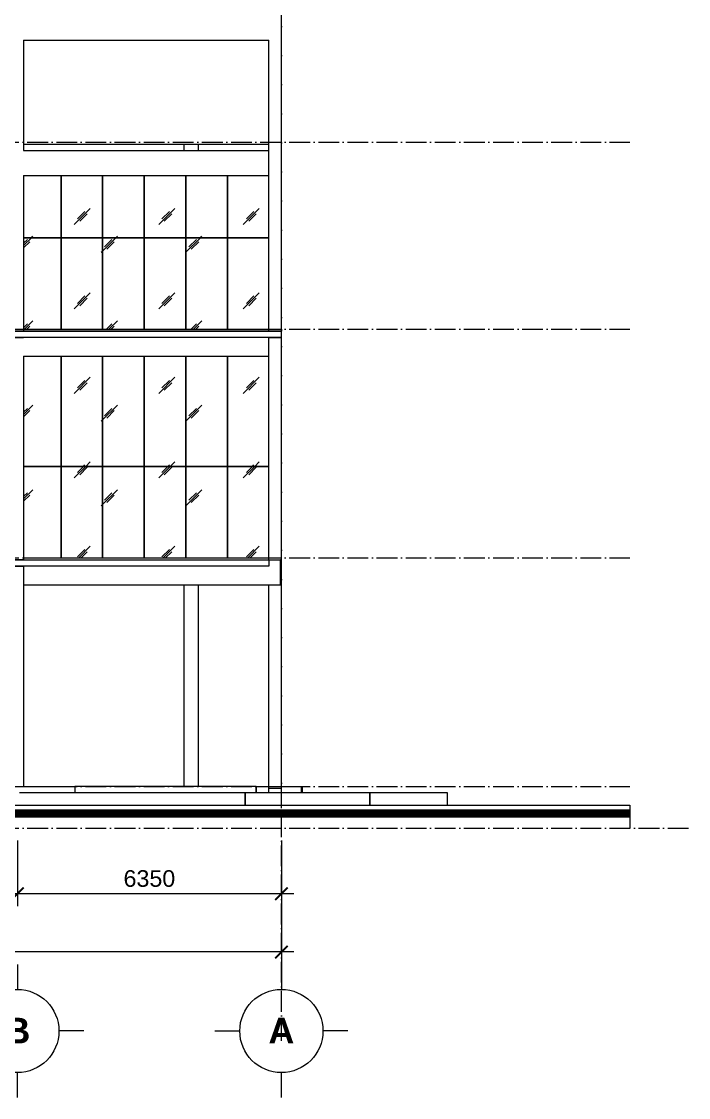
# Model space of a CAD drawing. Header units: millimetres. Extents: x -8482 to 130249, y -7482 to 93550.
# Drawn here: x 114211 to 130249, y -7482 to 18400 of the extents above; entities that cross this region are included whole.
import ezdxf

# ---------------------------------------------------------------- set-up
doc = ezdxf.new("R2010")
doc.units = ezdxf.units.MM
doc.linetypes.add('Grid Line', pattern=[14, 10, -2, 0, -2])
for name, color, linetype, lineweight in [('DIM', 1, 'Continuous', 5), ('KH', 6, 'Continuous', 5), ('KINH', 152, 'Continuous', 5), ('NET CAT', 3, 'Continuous', 5), ('NET CATConcrete', 3, 'Continuous', 5), ('NET-THAY', 2, 'Continuous', 9), ('TRUC', 225, 'Continuous', 5)]:
    doc.layers.add(name, color=color, linetype=linetype, lineweight=lineweight)
doc.styles.add('Arial_B', font='arialbd_1.ttf', dxfattribs={"height": 619.047619})
doc.styles.add('TA1', font='arial_1.ttf')
doc.dimstyles.new('D_200_KTx2', dxfattribs={"dimtxt": 400, "dimasz": 300, "dimexe": 300, "dimexo": 300, "dimgap": 160, "dimtad": 1, "dimdec": 0, "dimzin": 9, "dimtxsty": 'TA1', "dimblk": 'ARCHTICK', "dimcen": 1, "dimdle": 300, "dimclrd": 256, "dimclre": 256, "dimclrt": 7, "dimadec": 0, "dimazin": 0, "dimtfac": 1, "dimtdec": 0, "dimtix": 1, "dimtmove": 1, "dimatfit": 3, "dimldrblk": 'ARCHTICK', "dimfxl": 0, "dimtolj": 1, "dimtzin": 0, "dimlwd": -1, "dimlwe": -1, "dimarcsym": 0})
pattern_1 = [(45, (-16471.1, 1401.6), (0, 2032), [253.6, -2620.09]), (45, (-16526.3, 1456.7), (0, 2032), [253.6, -2620.09]), (45, (-16602.2, 1325.7), (0, 2032), [546.2, -2327.48]), (45, (-17852.9, 2763), (0, 2032), [253.6, -2620.09]), (45, (-17908, 2818.2), (0, 2032), [253.6, -2620.09]), (45, (-17983.9, 2687.1), (0, 2032), [546.2, -2327.48])]

# ---------------------------------------------------------------- blocks, each defined once
blk = doc.blocks.new('System Panel - Glazed-394770-MẶT ĐỨNG TRỤC Q-A')
at = {"layer": 'KINH'}
h = blk.add_hatch(dxfattribs=at)
h.set_pattern_fill('FP_17', color=256, style=0, pattern_type=2)
h.set_pattern_definition(pattern_1)
h.paths.add_polyline_path([(-300, 5500), (-300, 7700), (-1300, 7700), (-1300, 5500)], flags=0)
at = {"layer": 'KINH', "color": 10}
for p, q in [((-300, 7700), (-1300, 7700)), ((-1300, 7700), (-1300, 5500))]:
    blk.add_line(p, q, dxfattribs=at)
blk = doc.blocks.new('System Panel - Glazed-V314-MẶT ĐỨNG TRỤC Q-A')
at = {"layer": 'KINH'}
h = blk.add_hatch(dxfattribs=at)
h.set_pattern_fill('FP_17', color=256, style=0, pattern_type=2)
h.set_pattern_definition(pattern_1)
h.paths.add_polyline_path([(-2300, 5500), (-1300, 5500), (-1300, 7700), (-2300, 7700)], flags=0)
at = {"layer": 'KINH', "color": 10}
for p, q in [((-1300, 7700), (-2300, 7700)), ((-2300, 7700), (-2300, 5500)), ((-1300, 5500), (-1300, 7700))]:
    blk.add_line(p, q, dxfattribs=at)
blk = doc.blocks.new('System Panel - Glazed-V315-MẶT ĐỨNG TRỤC Q-A')
at = {"layer": 'KINH'}
h = blk.add_hatch(dxfattribs=at)
h.set_pattern_fill('FP_17', color=256, style=0, pattern_type=2)
h.set_pattern_definition(pattern_1)
h.paths.add_polyline_path([(-2300, 5500), (-2300, 7700), (-3300, 7700), (-3300, 5500)], flags=0)
at = {"layer": 'KINH', "color": 10}
for p, q in [((-2300, 7700), (-3300, 7700)), ((-3300, 7700), (-3300, 5500)), ((-2300, 5500), (-2300, 7700))]:
    blk.add_line(p, q, dxfattribs=at)
blk = doc.blocks.new('System Panel - Glazed-V316-MẶT ĐỨNG TRỤC Q-A')
at = {"layer": 'KINH'}
h = blk.add_hatch(dxfattribs=at)
h.set_pattern_fill('FP_17', color=256, style=0, pattern_type=2)
h.set_pattern_definition(pattern_1)
h.paths.add_polyline_path([(-3300, 5500), (-3300, 7700), (-4300, 7700), (-4300, 5500)], flags=0)
at = {"layer": 'KINH', "color": 10}
for p, q in [((-3300, 7700), (-4300, 7700)), ((-4300, 7700), (-4300, 5500)), ((-3300, 5500), (-3300, 7700))]:
    blk.add_line(p, q, dxfattribs=at)
blk = doc.blocks.new('System Panel - Glazed-V317-MẶT ĐỨNG TRỤC Q-A')
at = {"layer": 'KINH'}
h = blk.add_hatch(dxfattribs=at)
h.set_pattern_fill('FP_17', color=256, style=0, pattern_type=2)
h.set_pattern_definition(pattern_1)
h.paths.add_polyline_path([(-4300, 5500), (-4300, 7700), (-5300, 7700), (-5300, 5500)], flags=0)
at = {"layer": 'KINH', "color": 10}
for p, q in [((-4300, 7700), (-5300, 7700)), ((-5300, 7700), (-5300, 5500)), ((-4300, 5500), (-4300, 7700))]:
    blk.add_line(p, q, dxfattribs=at)
blk = doc.blocks.new('System Panel - Glazed-616473-MẶT ĐỨNG TRỤC Q-A')
at = {"layer": 'KINH'}
h = blk.add_hatch(dxfattribs=at)
h.set_pattern_fill('FP_17', color=256, style=0, pattern_type=2)
h.set_pattern_definition(pattern_1)
h.paths.add_polyline_path([(-5300, 5500), (-5300, 7700), (-6200, 7700), (-6200, 5500), (-6052, 5500)], flags=0)
at = {"layer": 'KINH', "color": 10}
for p, q in [((-5300, 7700), (-6200, 7700)), ((-5300, 5500), (-5300, 7700))]:
    blk.add_line(p, q, dxfattribs=at)
blk = doc.blocks.new('System Panel - Glazed-V325-MẶT ĐỨNG TRỤC Q-A')
at = {"layer": 'KINH'}
h = blk.add_hatch(dxfattribs=at)
h.set_pattern_fill('FP_17', color=256, style=0, pattern_type=2)
h.set_pattern_definition(pattern_1)
h.paths.add_polyline_path([(-300, 7700), (-300, 10350), (-1300, 10350), (-1300, 7700)], flags=0)
at = {"layer": 'KINH', "color": 10}
for p, q in [((-1300, 10350), (-1300, 7700)), ((-1300, 7700), (-300, 7700))]:
    blk.add_line(p, q, dxfattribs=at)
blk = doc.blocks.new('System Panel - Glazed-V326-MẶT ĐỨNG TRỤC Q-A')
at = {"layer": 'KINH'}
h = blk.add_hatch(dxfattribs=at)
h.set_pattern_fill('FP_17', color=256, style=0, pattern_type=2)
h.set_pattern_definition(pattern_1)
h.paths.add_polyline_path([(-1300, 7700), (-1300, 10350), (-2300, 10350), (-2300, 7700), (-1800, 7700)], flags=0)
at = {"layer": 'KINH', "color": 10}
for p, q in [((-2300, 10350), (-2300, 7700)), ((-1300, 7700), (-1300, 10350)), ((-2300, 7700), (-1300, 7700))]:
    blk.add_line(p, q, dxfattribs=at)
blk = doc.blocks.new('System Panel - Glazed-V327-MẶT ĐỨNG TRỤC Q-A')
at = {"layer": 'KINH'}
h = blk.add_hatch(dxfattribs=at)
h.set_pattern_fill('FP_17', color=256, style=0, pattern_type=2)
h.set_pattern_definition(pattern_1)
h.paths.add_polyline_path([(-2300, 7700), (-2300, 10350), (-3300, 10350), (-3300, 7700)], flags=0)
at = {"layer": 'KINH', "color": 10}
for p, q in [((-3300, 10350), (-3300, 7700)), ((-2300, 7700), (-2300, 10350)), ((-3300, 7700), (-2300, 7700))]:
    blk.add_line(p, q, dxfattribs=at)
blk = doc.blocks.new('System Panel - Glazed-V328-MẶT ĐỨNG TRỤC Q-A')
at = {"layer": 'KINH'}
h = blk.add_hatch(dxfattribs=at)
h.set_pattern_fill('FP_17', color=256, style=0, pattern_type=2)
h.set_pattern_definition(pattern_1)
h.paths.add_polyline_path([(-3300, 7700), (-3300, 10350), (-4300, 10350), (-4300, 7700)], flags=0)
at = {"layer": 'KINH', "color": 10}
for p, q in [((-4300, 10350), (-4300, 7700)), ((-3300, 7700), (-3300, 10350)), ((-4300, 7700), (-3300, 7700))]:
    blk.add_line(p, q, dxfattribs=at)
blk = doc.blocks.new('System Panel - Glazed-V329-MẶT ĐỨNG TRỤC Q-A')
at = {"layer": 'KINH'}
h = blk.add_hatch(dxfattribs=at)
h.set_pattern_fill('FP_17', color=256, style=0, pattern_type=2)
h.set_pattern_definition(pattern_1)
h.paths.add_polyline_path([(-4300, 7700), (-4300, 10350), (-5300, 10350), (-5300, 7700)], flags=0)
at = {"layer": 'KINH', "color": 10}
for p, q in [((-5300, 10350), (-5300, 7700)), ((-4300, 7700), (-4300, 10350)), ((-5300, 7700), (-4300, 7700))]:
    blk.add_line(p, q, dxfattribs=at)
blk = doc.blocks.new('System Panel - Glazed-587543-MẶT ĐỨNG TRỤC Q-A')
at = {"layer": 'KINH'}
h = blk.add_hatch(dxfattribs=at)
h.set_pattern_fill('FP_17', color=256, style=0, pattern_type=2)
h.set_pattern_definition(pattern_1)
h.paths.add_polyline_path([(-6052, 7700), (-5300, 7700), (-5300, 10350), (-6200, 10350), (-6200, 7700)], flags=0)
at = {"layer": 'KINH', "color": 10}
for p, q in [((-5300, 7700), (-5300, 10350)), ((-6200, 7700), (-5300, 7700))]:
    blk.add_line(p, q, dxfattribs=at)
blk = doc.blocks.new('System Panel - Glazed-V351-MẶT ĐỨNG TRỤC Q-A')
at = {"layer": 'KINH'}
h = blk.add_hatch(dxfattribs=at)
h.set_pattern_fill('FP_17', color=256, style=0, pattern_type=2)
h.set_pattern_definition(pattern_1)
h.paths.add_polyline_path([(-300, 11000), (-300, 13200), (-1300, 13200), (-1300, 11000)], flags=0)
at = {"layer": 'KINH', "color": 10}
for p, q in [((-300, 13200), (-1300, 13200)), ((-1300, 13200), (-1300, 11000)), ((-300, 11000), (-300, 13200))]:
    blk.add_line(p, q, dxfattribs=at)
blk = doc.blocks.new('System Panel - Glazed-V352-MẶT ĐỨNG TRỤC Q-A')
at = {"layer": 'KINH'}
h = blk.add_hatch(dxfattribs=at)
h.set_pattern_fill('FP_17', color=256, style=0, pattern_type=2)
h.set_pattern_definition(pattern_1)
h.paths.add_polyline_path([(-1300, 11000), (-1300, 13200), (-2300, 13200), (-2300, 11000), (-1800, 11000)], flags=0)
at = {"layer": 'KINH', "color": 10}
for p, q in [((-1300, 13200), (-2300, 13200)), ((-2300, 13200), (-2300, 11000)), ((-1300, 11000), (-1300, 13200))]:
    blk.add_line(p, q, dxfattribs=at)
blk = doc.blocks.new('System Panel - Glazed-V353-MẶT ĐỨNG TRỤC Q-A')
at = {"layer": 'KINH'}
h = blk.add_hatch(dxfattribs=at)
h.set_pattern_fill('FP_17', color=256, style=0, pattern_type=2)
h.set_pattern_definition(pattern_1)
h.paths.add_polyline_path([(-2300, 11000), (-2300, 13200), (-3300, 13200), (-3300, 11000)], flags=0)
at = {"layer": 'KINH', "color": 10}
for p, q in [((-2300, 13200), (-3300, 13200)), ((-3300, 13200), (-3300, 11000)), ((-2300, 11000), (-2300, 13200))]:
    blk.add_line(p, q, dxfattribs=at)
blk = doc.blocks.new('System Panel - Glazed-V354-MẶT ĐỨNG TRỤC Q-A')
at = {"layer": 'KINH'}
h = blk.add_hatch(dxfattribs=at)
h.set_pattern_fill('FP_17', color=256, style=0, pattern_type=2)
h.set_pattern_definition(pattern_1)
h.paths.add_polyline_path([(-3300, 11000), (-3300, 13200), (-4300, 13200), (-4300, 11000)], flags=0)
at = {"layer": 'KINH', "color": 10}
for p, q in [((-3300, 13200), (-4300, 13200)), ((-4300, 13200), (-4300, 11000)), ((-3300, 11000), (-3300, 13200))]:
    blk.add_line(p, q, dxfattribs=at)
blk = doc.blocks.new('System Panel - Glazed-V355-MẶT ĐỨNG TRỤC Q-A')
at = {"layer": 'KINH'}
h = blk.add_hatch(dxfattribs=at)
h.set_pattern_fill('FP_17', color=256, style=0, pattern_type=2)
h.set_pattern_definition(pattern_1)
h.paths.add_polyline_path([(-4300, 11000), (-4300, 13200), (-5300, 13200), (-5300, 11000)], flags=0)
at = {"layer": 'KINH', "color": 10}
for p, q in [((-4300, 13200), (-5300, 13200)), ((-5300, 13200), (-5300, 11000)), ((-4300, 11000), (-4300, 13200))]:
    blk.add_line(p, q, dxfattribs=at)
blk = doc.blocks.new('System Panel - Glazed-624007-MẶT ĐỨNG TRỤC Q-A')
at = {"layer": 'KINH'}
h = blk.add_hatch(dxfattribs=at)
h.set_pattern_fill('FP_17', color=256, style=0, pattern_type=2)
h.set_pattern_definition(pattern_1)
h.paths.add_polyline_path([(-6200, 11000), (-5300, 11000), (-5300, 13200), (-6200, 13200), (-6200, 11330)], flags=0)
at = {"layer": 'KINH', "color": 10}
for p, q in [((-5300, 13200), (-6200, 13200)), ((-5300, 11000), (-5300, 13200))]:
    blk.add_line(p, q, dxfattribs=at)
blk = doc.blocks.new('System Panel - Glazed-V363-MẶT ĐỨNG TRỤC Q-A')
at = {"layer": 'KINH'}
h = blk.add_hatch(dxfattribs=at)
h.set_pattern_fill('FP_17', color=256, style=0, pattern_type=2)
h.set_pattern_definition(pattern_1)
h.paths.add_polyline_path([(-300, 13200), (-300, 14700), (-1300, 14700), (-1300, 13200)], flags=0)
at = {"layer": 'KINH', "color": 10}
for p, q in [((-1300, 14700), (-1300, 13200)), ((-300, 13200), (-300, 14700)), ((-1300, 13200), (-300, 13200))]:
    blk.add_line(p, q, dxfattribs=at)
blk = doc.blocks.new('System Panel - Glazed-V364-MẶT ĐỨNG TRỤC Q-A')
at = {"layer": 'KINH'}
h = blk.add_hatch(dxfattribs=at)
h.set_pattern_fill('FP_17', color=256, style=0, pattern_type=2)
h.set_pattern_definition(pattern_1)
h.paths.add_polyline_path([(-1300, 13200), (-1300, 14700), (-2300, 14700), (-2300, 13200), (-1800, 13200)], flags=0)
at = {"layer": 'KINH', "color": 10}
for p, q in [((-2300, 14700), (-2300, 13200)), ((-1300, 13200), (-1300, 14700)), ((-2300, 13200), (-1300, 13200))]:
    blk.add_line(p, q, dxfattribs=at)
blk = doc.blocks.new('System Panel - Glazed-V365-MẶT ĐỨNG TRỤC Q-A')
at = {"layer": 'KINH'}
h = blk.add_hatch(dxfattribs=at)
h.set_pattern_fill('FP_17', color=256, style=0, pattern_type=2)
h.set_pattern_definition(pattern_1)
h.paths.add_polyline_path([(-2300, 13200), (-2300, 14700), (-3300, 14700), (-3300, 13200)], flags=0)
at = {"layer": 'KINH', "color": 10}
for p, q in [((-3300, 14700), (-3300, 13200)), ((-2300, 13200), (-2300, 14700)), ((-3300, 13200), (-2300, 13200))]:
    blk.add_line(p, q, dxfattribs=at)
blk = doc.blocks.new('System Panel - Glazed-V366-MẶT ĐỨNG TRỤC Q-A')
at = {"layer": 'KINH'}
h = blk.add_hatch(dxfattribs=at)
h.set_pattern_fill('FP_17', color=256, style=0, pattern_type=2)
h.set_pattern_definition(pattern_1)
h.paths.add_polyline_path([(-3300, 13200), (-3300, 14700), (-4300, 14700), (-4300, 13200)], flags=0)
at = {"layer": 'KINH', "color": 10}
for p, q in [((-4300, 14700), (-4300, 13200)), ((-3300, 13200), (-3300, 14700)), ((-4300, 13200), (-3300, 13200))]:
    blk.add_line(p, q, dxfattribs=at)
blk = doc.blocks.new('System Panel - Glazed-V367-MẶT ĐỨNG TRỤC Q-A')
at = {"layer": 'KINH'}
h = blk.add_hatch(dxfattribs=at)
h.set_pattern_fill('FP_17', color=256, style=0, pattern_type=2)
h.set_pattern_definition(pattern_1)
h.paths.add_polyline_path([(-4300, 13200), (-4300, 14700), (-5300, 14700), (-5300, 13200)], flags=0)
at = {"layer": 'KINH', "color": 10}
for p, q in [((-5300, 14700), (-5300, 13200)), ((-4300, 13200), (-4300, 14700)), ((-5300, 13200), (-4300, 13200))]:
    blk.add_line(p, q, dxfattribs=at)
blk = doc.blocks.new('System Panel - Glazed-624008-MẶT ĐỨNG TRỤC Q-A')
at = {"layer": 'KINH'}
h = blk.add_hatch(dxfattribs=at)
h.set_pattern_fill('FP_17', color=256, style=0, pattern_type=2)
h.set_pattern_definition(pattern_1)
h.paths.add_polyline_path([(-5300, 13200), (-5300, 14700), (-6200, 14700), (-6200, 13200), (-5450, 13200)], flags=0)
at = {"layer": 'KINH', "color": 10}
for p, q in [((-5300, 13200), (-5300, 14700)), ((-6200, 13200), (-5300, 13200))]:
    blk.add_line(p, q, dxfattribs=at)
blk = doc.blocks.new('ALC1807-ASCENT PLAZA-TANG 1_2_rvt-2-MẶT ĐỨNG TRỤC Q-A')
at = {"layer": 'NET-THAY', "lineweight": 15}
for p, q in [((-6200, 15450), (-300, 15450)), ((-7958, 0), (-4966, 0)), ((-606, 0), (-4966, 0)), ((-4966, 0), (-4966, -150)), ((-606, 0), (-299, 0)), ((-606, 0), (-606, -150)), ((-606, -150), (-606, 0)), ((1, 0), (482, 0)), ((482, 0), (498, 0)), ((482, 0), (482, -150)), ((482, -150), (482, 0)), ((498, -150), (498, 0)), ((498, 0), (498, -150)), ((-875, -150), (-6299, -150)), ((-875, -450), (-875, -150)), ((2127, -150), (-875, -150)), ((-875, -150), (-875, -450)), ((2127, -450), (2127, -150)), ((3994, -150), (2127, -150)), ((2127, -150), (2127, -450)), ((3994, -450), (3994, -150))]:
    blk.add_line(p, q, dxfattribs=at)
at = {"layer": 'NET-THAY'}
for p, q in [((-11600, 11000), (0, 11000)), ((0, 10950), (-11600, 10950)), ((0, 11000), (0, 10950)), ((-6200, 5500), (-300, 5500)), ((-51618, -450), (8382, -450)), ((8382, -450), (8382, -1000))]:
    blk.add_line(p, q, dxfattribs=at)
at = {"lineweight": 9}
for name in ['System Panel - Glazed-624008-MẶT ĐỨNG TRỤC Q-A', 'System Panel - Glazed-V367-MẶT ĐỨNG TRỤC Q-A', 'System Panel - Glazed-V366-MẶT ĐỨNG TRỤC Q-A', 'System Panel - Glazed-V365-MẶT ĐỨNG TRỤC Q-A', 'System Panel - Glazed-V364-MẶT ĐỨNG TRỤC Q-A', 'System Panel - Glazed-V363-MẶT ĐỨNG TRỤC Q-A', 'System Panel - Glazed-624007-MẶT ĐỨNG TRỤC Q-A', 'System Panel - Glazed-V355-MẶT ĐỨNG TRỤC Q-A', 'System Panel - Glazed-V354-MẶT ĐỨNG TRỤC Q-A', 'System Panel - Glazed-V353-MẶT ĐỨNG TRỤC Q-A', 'System Panel - Glazed-V352-MẶT ĐỨNG TRỤC Q-A', 'System Panel - Glazed-V351-MẶT ĐỨNG TRỤC Q-A', 'System Panel - Glazed-587543-MẶT ĐỨNG TRỤC Q-A', 'System Panel - Glazed-V329-MẶT ĐỨNG TRỤC Q-A', 'System Panel - Glazed-V328-MẶT ĐỨNG TRỤC Q-A', 'System Panel - Glazed-V327-MẶT ĐỨNG TRỤC Q-A', 'System Panel - Glazed-V326-MẶT ĐỨNG TRỤC Q-A', 'System Panel - Glazed-V325-MẶT ĐỨNG TRỤC Q-A', 'System Panel - Glazed-616473-MẶT ĐỨNG TRỤC Q-A', 'System Panel - Glazed-V317-MẶT ĐỨNG TRỤC Q-A', 'System Panel - Glazed-V316-MẶT ĐỨNG TRỤC Q-A', 'System Panel - Glazed-V315-MẶT ĐỨNG TRỤC Q-A', 'System Panel - Glazed-V314-MẶT ĐỨNG TRỤC Q-A', 'System Panel - Glazed-394770-MẶT ĐỨNG TRỤC Q-A']:
    blk.add_blockref(name, (0, 0), dxfattribs=at)
blk = doc.blocks.new('Grid - FamilyAL-KH TRUC-1020318-MẶT ĐỨNG TRỤC Q-A')
at = {"layer": 'KH'}
for p, q in [((0, -6320), (0, -6920)), ((-1600, -7920), (-1000, -7920)), ((1600, -7920), (1000, -7920)), ((0, -9520), (0, -8920))]:
    blk.add_line(p, q, dxfattribs=at)
blk.add_circle((0, -7920), 1000, dxfattribs=at)
blk = doc.blocks.new('_ARCHTICK')
at = {"color": 0, "linetype": 'ByBlock', "const_width": 0.15}
blk.add_lwpolyline([(-0.5, -0.5), (0.5, 0.5)], dxfattribs=at)
blk = doc.blocks.new('DIMBLOCK42-MẶT ĐỨNG TRỤC Q-A')
at = {"layer": 'Defpoints', "color": 0, "transparency": 16777216}
for p in [(114111, -1000), (120461, -1000), (114111, -2582)]:
    blk.add_point(p, dxfattribs=at)
at = {"layer": 'DIM', "transparency": 16777216}
for p, q in [((114111, -1300), (114111, -2882)), ((120461, -1300), (120461, -2882)), ((120761, -2582), (113811, -2582))]:
    blk.add_line(p, q, dxfattribs=at)
at = {"layer": 'DIM', "transparency": 16777216, "xscale": 300, "yscale": 300, "zscale": 300, "rotation": 180}
blk.add_blockref('_ARCHTICK', (114111, -2582), dxfattribs=at)
at = {"layer": 'DIM', "transparency": 16777216, "xscale": 300, "yscale": 300, "zscale": 300}
blk.add_blockref('_ARCHTICK', (120461, -2582), dxfattribs=at)
at = {"layer": 'DIM', "color": 7, "transparency": 16777216, "insert": (117286, -2217), "char_height": 400, "attachment_point": 5, "style": 'TA1'}
blk.add_mtext('\\A1;6350', dxfattribs=at)
blk = doc.blocks.new('DIMBLOCK43-MẶT ĐỨNG TRỤC Q-A')
at = {"layer": 'Defpoints', "color": 0, "transparency": 16777216}
for p in [(112011, -1000), (114111, -1000), (112011, -2582)]:
    blk.add_point(p, dxfattribs=at)
at = {"layer": 'DIM', "transparency": 16777216}
for p, q in [((112011, -1300), (112011, -2882)), ((114111, -1300), (114111, -2882)), ((114411, -2582), (111711, -2582))]:
    blk.add_line(p, q, dxfattribs=at)
at = {"layer": 'DIM', "transparency": 16777216, "xscale": 300, "yscale": 300, "zscale": 300, "rotation": 180}
blk.add_blockref('_ARCHTICK', (112011, -2582), dxfattribs=at)
at = {"layer": 'DIM', "transparency": 16777216, "xscale": 300, "yscale": 300, "zscale": 300}
blk.add_blockref('_ARCHTICK', (114111, -2582), dxfattribs=at)
at = {"layer": 'DIM', "color": 7, "transparency": 16777216, "insert": (113061, -2217), "char_height": 400, "attachment_point": 5, "style": 'TA1'}
blk.add_mtext('\\A1;2100', dxfattribs=at)
blk = doc.blocks.new('DIMBLOCK55-MẶT ĐỨNG TRỤC Q-A')
at = {"layer": 'Defpoints', "color": 0, "transparency": 16777216}
for p in [(77861, -1000), (120461, -1000), (77861, -3982)]:
    blk.add_point(p, dxfattribs=at)
at = {"layer": 'DIM', "transparency": 16777216}
for p, q in [((77861, -1300), (77861, -4282)), ((120461, -1300), (120461, -4282)), ((120761, -3982), (77561, -3982))]:
    blk.add_line(p, q, dxfattribs=at)
at = {"layer": 'DIM', "transparency": 16777216, "xscale": 300, "yscale": 300, "zscale": 300, "rotation": 180}
blk.add_blockref('_ARCHTICK', (77861, -3982), dxfattribs=at)
at = {"layer": 'DIM', "transparency": 16777216, "xscale": 300, "yscale": 300, "zscale": 300}
blk.add_blockref('_ARCHTICK', (120461, -3982), dxfattribs=at)
at = {"layer": 'DIM', "color": 7, "transparency": 16777216, "insert": (99161, -3617), "char_height": 400, "attachment_point": 5, "style": 'TA1'}
blk.add_mtext('\\A1;42600', dxfattribs=at)

msp = doc.modelspace()

# ---------------------------------------------------------------- linework, layer by layer
at = {"layer": 'NET CAT'}
for p, q in [((120460.6, 10950), (120460.6, 18400)), ((114260.6, 17950), (114260.6, 15300)), ((120160.6, 10950), (120160.6, 17950)), ((118110.6, 15450), (118110.6, 15300)), ((118460.6, 15450), (118460.6, 15300)), ((114260.6, 14700), (114260.6, 10950)), ((113960.6, 10950), (114260.6, 10950)), ((120160.6, 10950), (120460.6, 10950)), ((113960.6, 10800), (114260.6, 10800)), ((120160.6, 5450), (120160.6, 10800)), ((120160.6, 10800), (120460.6, 10800)), ((120460.6, 5450), (120460.6, 10800)), ((114260.6, 10350), (114260.6, 5450)), ((114260.6, 5450), (113960.6, 5450)), ((120460.6, 5450), (120439.1, 5450)), ((113960.6, 5300), (114260.6, 5300)), ((114260.6, 5300), (114260.6, 0)), ((120439.1, 5300), (120460.6, 5300)), ((120460.6, -50), (120460.6, 5300)), ((118110.6, 4850), (118110.6, 0)), ((118460.6, 4850), (118460.6, 0)), ((120160.6, -50), (120160.6, 4850)), ((120460.6, -50), (120160.6, -50)), ((120160.6, -150), (120160.6, -50)), ((120460.6, -50), (120160.6, -50)), ((120460.6, -150), (120460.6, -50))]:
    msp.add_line(p, q, dxfattribs=at)
msp.add_lwpolyline([(68842.1, -450), (128842.1, -450)], dxfattribs=at)
at = {"layer": 'NET CAT', "const_width": 200}
msp.add_lwpolyline([(68842.1, -650), (128842.1, -650)], dxfattribs=at)
at = {"layer": 'NET CATConcrete'}
for p, q in [((114260.6, 17950), (120160.6, 17950)), ((114260.6, 15300), (120160.6, 15300)), ((120160.6, 14700), (120160.6, 15300)), ((114260.6, 14700), (120160.6, 14700)), ((120160.6, 10800), (114260.6, 10800)), ((120160.6, 10350), (120160.6, 10800)), ((114260.6, 10350), (120160.6, 10350)), ((120160.6, 5450), (120160.6, 5300)), ((120160.6, 5450), (120439.1, 5450)), ((120439.1, 5450), (120440.5, 5450)), ((120439.1, 4850), (120439.1, 5450)), ((120440.5, 5450), (120440.5, 4850)), ((114260.6, 4850), (120160.6, 4850)), ((120160.6, 4850), (120439.1, 4850)), ((120440.5, 4850), (120439.1, 4850))]:
    msp.add_line(p, q, dxfattribs=at)
at = {"layer": 'NET-THAY'}
for p, q in [((108860.6, 10950), (120460.6, 10950)), ((120460.6, 10800), (120460.6, 10950)), ((120460.6, 10800), (99435.6, 10800)), ((108860.6, 5450), (120160.6, 5450)), ((120440.5, 5450), (120460.6, 5450)), ((120460.6, 5300), (120460.6, 5450)), ((120160.6, 5300), (108860.6, 5300)), ((120460.6, 5300), (120439.1, 5300))]:
    msp.add_line(p, q, dxfattribs=at)
at = {"layer": 'TRUC', "linetype": 'Grid Line', "ltscale": 50}
for p, q in [((120460.6, -6119.7), (120460.6, 93540.4)), ((68842.1, 15500), (128842.1, 15500)), ((68842.1, 11000), (128842.1, 11000)), ((68842.1, 5500), (128842.1, 5500)), ((68842.1, 0), (128842.1, 0)), ((68842.1, -1000), (130249.5, -1000))]:
    msp.add_line(p, q, dxfattribs=at)

# ---------------------------------------------------------------- block references
at = {"color": 130, "lineweight": 5}
msp.add_blockref('ALC1807-ASCENT PLAZA-TANG 1_2_rvt-2-MẶT ĐỨNG TRỤC Q-A', (120460.5, 0), dxfattribs=at)
at = {"layer": 'KH'}
for p in [(114110.5, 2038.1), (120460.5, 2038.1)]:
    msp.add_blockref('Grid - FamilyAL-KH TRUC-1020318-MẶT ĐỨNG TRỤC Q-A', p, dxfattribs=at)

# ---------------------------------------------------------------- texts
at = {"layer": 'KH', "char_height": 619.048, "attachment_point": 2, "line_spacing_factor": 0.941778, "style": 'Arial_B'}
for s, insert, width in [('\\fArial|b1|i0|c0|p34|;B', (114110.3, -5564), 727.186), ('\\fArial|b1|i0|c0|p34|;A', (120460.3, -5564), 705.15)]:
    msp.add_mtext(s, dxfattribs=dict(at, insert=insert, width=width))

# ---------------------------------------------------------------- dimensions: what is measured, and where the dimension line sits
at = {"layer": 'DIM'}
for base, p1, p2, picture, middle in [((77860.6, -3981.6), (120460.6, -1000), (77860.6, -1000), 'DIMBLOCK55-MẶT ĐỨNG TRỤC Q-A', (99160.6, -3617.3)), ((112010.6, -2581.6), (114110.6, -1000), (112010.6, -1000), 'DIMBLOCK43-MẶT ĐỨNG TRỤC Q-A', (113060.6, -2217.3)), ((114110.6, -2581.6), (120460.6, -1000), (114110.6, -1000), 'DIMBLOCK42-MẶT ĐỨNG TRỤC Q-A', (117285.6, -2217.2))]:
    dim = msp.add_linear_dim(base=base, p1=p1, p2=p2, dimstyle='D_200_KTx2', dxfattribs=at)
    dim.commit()
    dim.dimension.update_dxf_attribs({"geometry": picture, "text_midpoint": middle})

doc.saveas('drawing.dxf')
